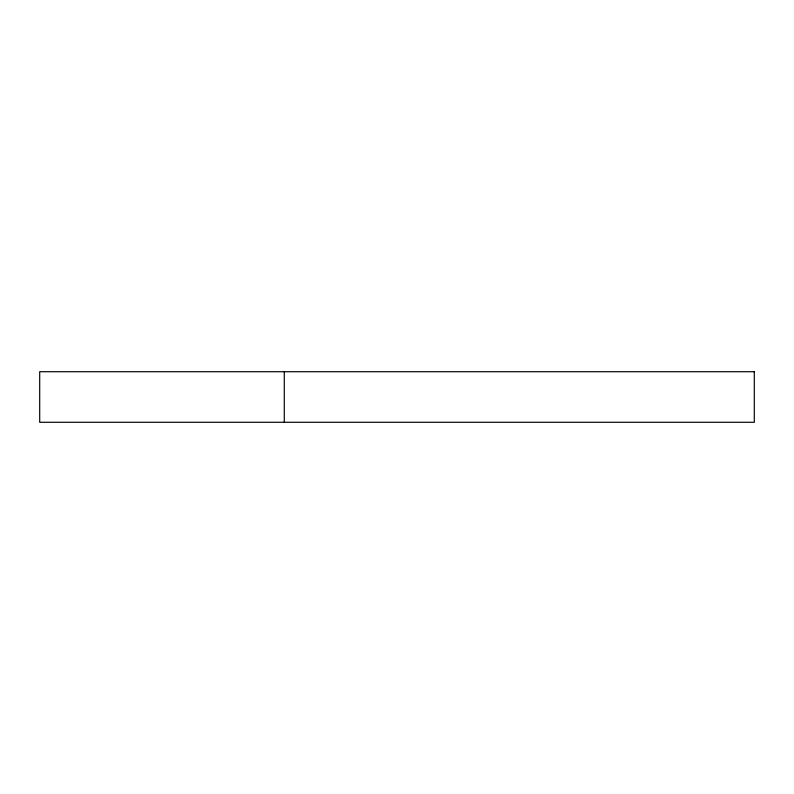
<?xml version="1.0" encoding="UTF-8"?>
<svg xmlns="http://www.w3.org/2000/svg" width="794" height="794" viewBox="0 0 794 794"><rect width="100%" height="100%" fill="white"/><g stroke="black" fill="none" stroke-linecap="round" stroke-linejoin="round"><path stroke-width="1.19" d="M284.282 371.721L284.282 422.279M754.3 371.721L39.7 371.721L39.7 422.279L754.3 422.279L754.3 371.721"/></g></svg>
